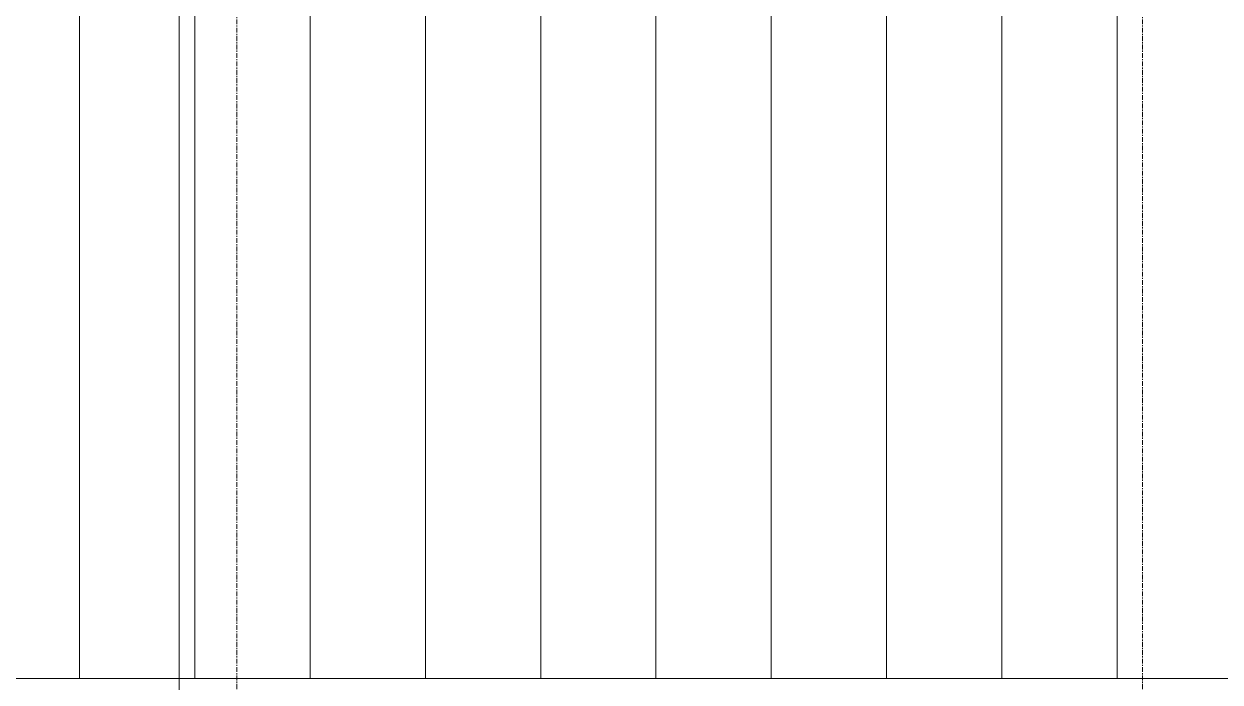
# Model space of a CAD drawing. Header units: inches. Extents: x -3210 to -1935, y -327 to 478.
# Drawn here: x -2549.8 to -2425.3, y 267 to 335.5 of the extents above; entities that cross this region are included whole.
import ezdxf

# ---------------------------------------------------------------- set-up
doc = ezdxf.new("R2010")
doc.units = ezdxf.units.IN
doc.header["$MEASUREMENT"] = 0
doc.linetypes.add('Grid Line 1_2_', pattern=[0.875, 0.5, -0.125, 0.125, -0.125])
for name, color, linetype, lineweight in [('A-ROOF', 132, 'Continuous', 18), ('A-ROOF-PATT-1', 132, 'Continuous', 9), ('G-ANNO-SYMB', 111, 'Continuous', 9), ('S-GRID-1', 1, 'Grid Line 1_2_', 9)]:
    doc.layers.add(name, color=color, linetype=linetype, lineweight=lineweight)

msp = doc.modelspace()

# ---------------------------------------------------------------- hatches: boundary and pattern name
at = {"layer": 'A-ROOF-PATT-1'}
h = msp.add_hatch(dxfattribs=at)
h.set_pattern_fill('FP_41', color=256, style=0, pattern_type=2)
h.set_pattern_definition([(90, (0, -4103.64), (-12, 7e-16), [])])
h.paths.add_polyline_path([(-2274.43712, 267.35144), (-2017.08668, 267.35144), (-2017.08668, 395.07019), (-2716.58668, 395.07019), (-2716.58668, 267.35144), (-2419.73062, 267.35144)], flags=0)

# ---------------------------------------------------------------- linework, layer by layer
at = {"layer": 'A-ROOF'}
msp.add_line((-2716.58668, 267.35144), (-2017.08668, 267.35144), dxfattribs=at)
at = {"layer": 'G-ANNO-SYMB'}
msp.add_line((-2533.61793, 406.28631), (-2533.61793, -298.0972), dxfattribs=at)
at = {"layer": 'S-GRID-1'}
for p, q in [((-2527.61793, -165.07357), (-2527.61793, 454.14485)), ((-2433.33668, -165.07357), (-2433.33668, 454.14485))]:
    msp.add_line(p, q, dxfattribs=at)

doc.saveas('drawing.dxf')
